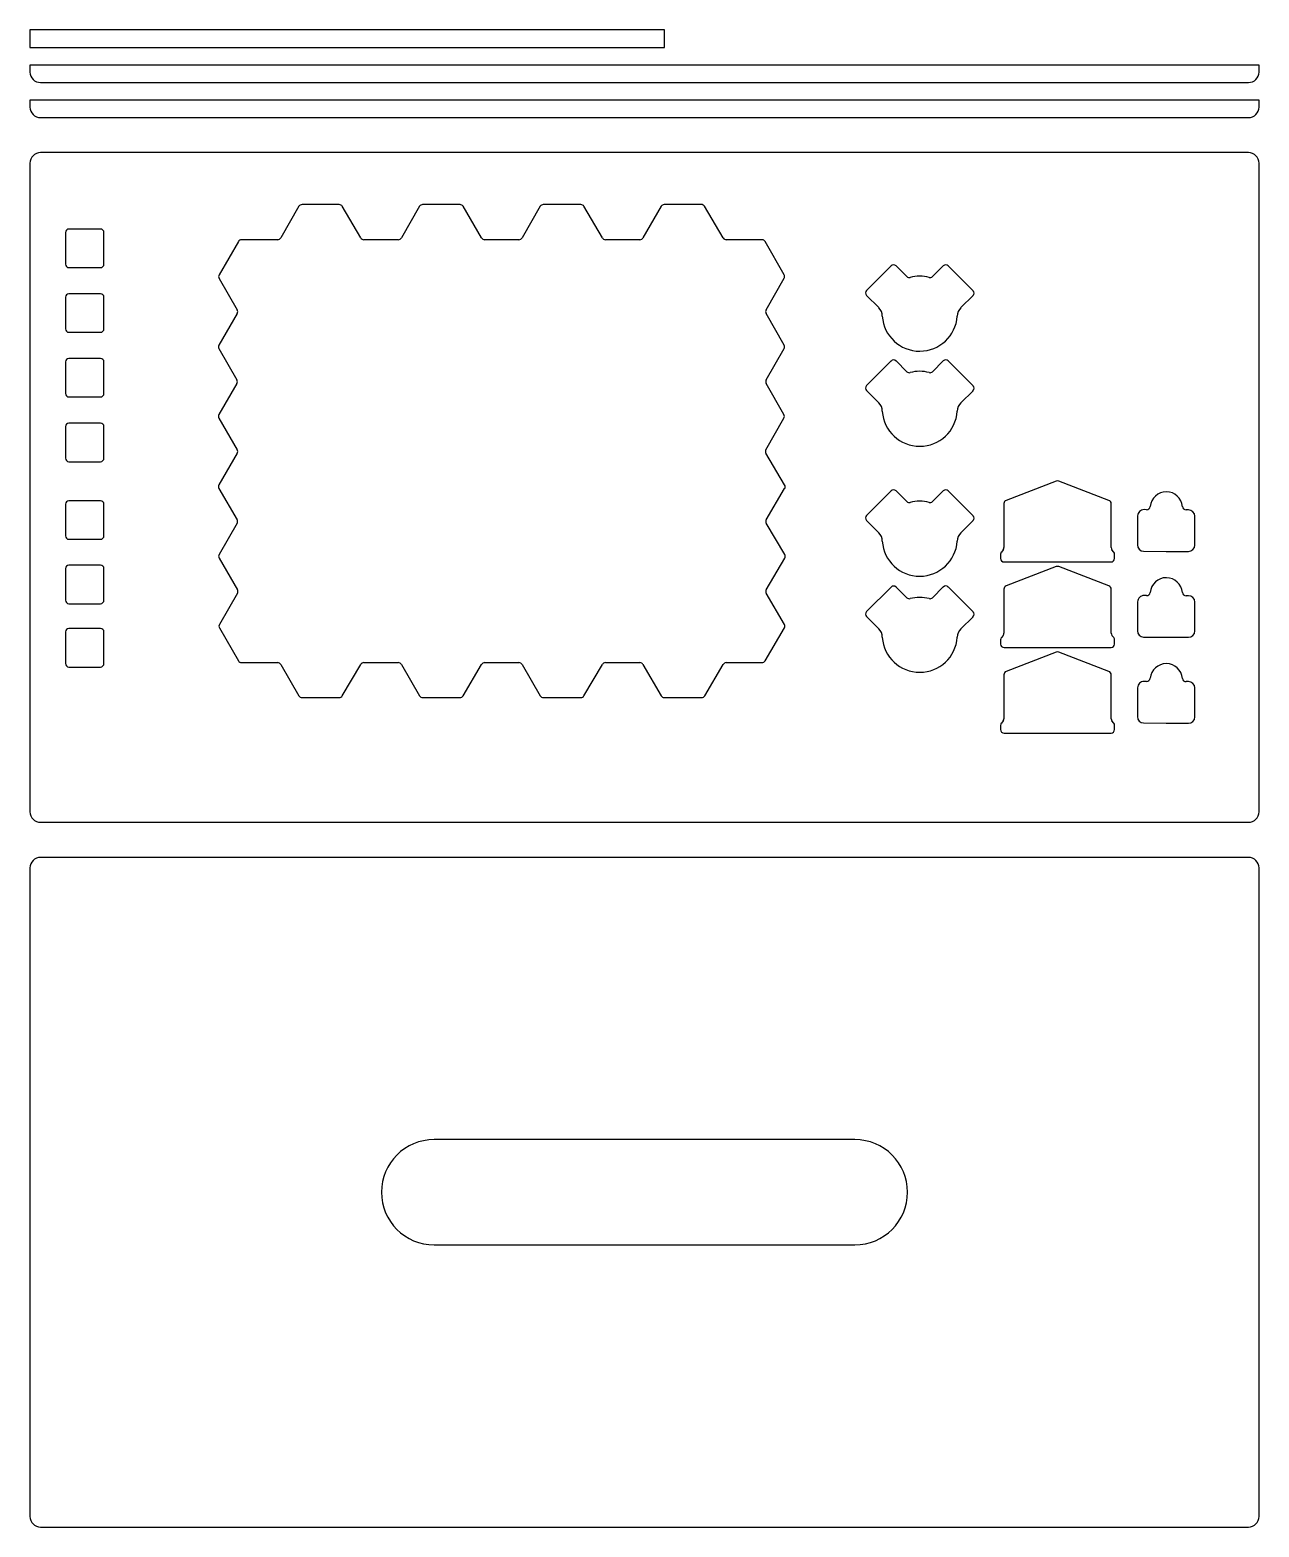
# Model space of a CAD drawing. Header units: millimetres. Extents: x -5 to 346, y -207 to 220.
import ezdxf

# ---------------------------------------------------------------- set-up
doc = ezdxf.new("R2010")
doc.units = ezdxf.units.MM

msp = doc.modelspace()

# ---------------------------------------------------------------- linework, layer by layer
at = {"color": 7, "linetype": 'Continuous', "lineweight": 25}
for p, q in [((176, 220.5), (-5, 220.5)), ((-5, 220.5), (-5, 215.5)), ((176, 215.5), (176, 220.5)), ((-5, 215.5), (176, 215.5)), ((-5, 210.5), (-5, 208.5)), ((345.5, 210.5), (-5, 210.5)), ((345.5, 208.5), (345.5, 210.5)), ((-2, 205.5), (342.5, 205.5)), ((345.5, 200.5), (-5, 200.5)), ((-5, 200.5), (-5, 198.5)), ((345.5, 198.5), (345.5, 200.5)), ((-2, 195.5), (342.5, 195.5)), ((342.5, 185.5), (-2, 185.5)), ((-5, 182.5), (-5, -2.5)), ((345.5, -2.5), (345.5, 182.5)), ((71.72, 170.2), (66.51, 161.18)), ((83.2, 170.7), (72.59, 170.7)), ((89.33, 161.18), (84.06, 170.2)), ((106.12, 170.2), (100.92, 161.18)), ((117.66, 170.7), (106.99, 170.7)), ((123.79, 161.18), (118.53, 170.2)), ((140.53, 170.2), (135.33, 161.18)), ((152.11, 170.7), (141.4, 170.7)), ((158.24, 161.18), (152.98, 170.2)), ((175.02, 170.2), (169.81, 161.18)), ((186.47, 170.7), (175.88, 170.7)), ((192.7, 161.17), (187.33, 170.21)), ((5.11, 162.71), (5.11, 153.71)), ((15.11, 163.71), (6.11, 163.71)), ((16.11, 153.71), (16.11, 162.71)), ((54.44, 160.18), (48.94, 150.65)), ((65.65, 160.68), (55.31, 160.68)), ((100.05, 160.68), (90.19, 160.68)), ((134.46, 160.68), (124.65, 160.68)), ((168.95, 160.68), (159.1, 160.68)), ((203.8, 160.68), (193.56, 160.68)), ((210.07, 150.66), (204.67, 160.18)), ((6.11, 152.71), (15.11, 152.71)), ((48.94, 149.65), (54.13, 140.67)), ((204.92, 140.66), (210.07, 149.67)), ((240.58, 153.2), (233.58, 146.19)), ((245.04, 150.15), (242, 153.2)), ((255.43, 153.21), (252.37, 150.15)), ((263.93, 146.13), (256.85, 153.21)), ((15.11, 145.26), (6.11, 145.26)), ((5.11, 144.26), (5.11, 135.26)), ((16.11, 135.26), (16.11, 144.26)), ((233.58, 144.78), (237.07, 141.29)), ((260.5, 141.29), (263.93, 144.72)), ((54.13, 139.67), (48.89, 130.6)), ((210.07, 130.59), (204.92, 139.67)), ((6.11, 134.26), (15.11, 134.26)), ((48.89, 129.6), (54.04, 120.68)), ((204.97, 120.67), (210.07, 129.6)), ((5.11, 125.81), (5.11, 116.81)), ((15.11, 126.81), (6.11, 126.81)), ((16.11, 116.81), (16.11, 125.81)), ((240.58, 126.08), (233.58, 119.07)), ((245.04, 123.03), (242, 126.08)), ((255.43, 126.09), (252.37, 123.03)), ((263.93, 119.01), (256.85, 126.09)), ((54.04, 119.68), (48.9, 110.79)), ((210.01, 110.78), (204.97, 119.68)), ((6.11, 115.81), (15.11, 115.81)), ((233.58, 117.66), (237.07, 114.17)), ((260.5, 114.17), (263.93, 117.6)), ((5.11, 107.36), (5.11, 98.36)), ((15.11, 108.36), (6.11, 108.36)), ((16.11, 98.36), (16.11, 107.36)), ((48.9, 109.79), (54.11, 100.77)), ((204.86, 100.77), (210.01, 109.79)), ((54.11, 99.77), (48.9, 90.75)), ((210.22, 90.76), (204.87, 99.77)), ((6.11, 97.36), (15.11, 97.36)), ((48.9, 89.75), (54.08, 80.79)), ((204.98, 80.8), (210.22, 89.74)), ((287.68, 91.84), (273.39, 86.33)), ((302.7, 86.33), (288.4, 91.84)), ((15.11, 86.22), (6.11, 86.22)), ((240.58, 89.02), (233.58, 82.01)), ((245.04, 85.97), (242, 89.02)), ((255.43, 89.03), (252.37, 85.97)), ((263.93, 81.95), (256.85, 89.03)), ((272.75, 85.4), (272.75, 72.85)), ((303.34, 72.85), (303.34, 85.4)), ((5.11, 85.22), (5.11, 76.22)), ((16.11, 76.22), (16.11, 85.22)), ((310.88, 81.89), (310.8, 73.65)), ((313.42, 83.67), (312.7, 83.68)), ((325.39, 83.62), (324.67, 83.62)), ((327.19, 73.57), (327.19, 81.82)), ((54.08, 79.79), (48.93, 70.88)), ((210.27, 70.89), (204.99, 79.78)), ((233.58, 80.6), (237.07, 77.11)), ((260.5, 77.11), (263.93, 80.54)), ((6.11, 75.22), (15.11, 75.22)), ((48.93, 69.88), (54.15, 60.83)), ((204.98, 60.84), (210.27, 69.87)), ((271.79, 70.95), (271.79, 69.76)), ((272.53, 72.23), (272.01, 71.57)), ((272.79, 68.76), (303.3, 68.76)), ((304.08, 71.57), (303.55, 72.23)), ((304.3, 69.76), (304.3, 70.95)), ((312.58, 71.84), (318.98, 71.77)), ((318.98, 71.77), (318.99, 71.77)), ((318.99, 71.77), (325.39, 71.77)), ((5.11, 66.86), (5.11, 57.86)), ((15.11, 67.86), (6.11, 67.86)), ((16.11, 57.86), (16.11, 66.86)), ((287.68, 67.44), (273.39, 61.93)), ((302.7, 61.93), (288.4, 67.44)), ((54.15, 59.83), (49.02, 50.94)), ((210.13, 50.94), (204.98, 59.83)), ((240.58, 61.6), (233.58, 54.6)), ((245.04, 58.56), (242, 61.6)), ((255.43, 61.62), (252.37, 58.56)), ((263.93, 54.54), (256.85, 61.62)), ((272.75, 61), (272.75, 48.45)), ((303.34, 48.45), (303.34, 61)), ((6.11, 56.86), (15.11, 56.86)), ((310.88, 57.39), (310.8, 49.15)), ((313.42, 59.17), (312.7, 59.18)), ((325.39, 59.12), (324.67, 59.12)), ((327.19, 49.07), (327.19, 57.32)), ((233.58, 53.18), (237.07, 49.69)), ((260.5, 49.69), (263.93, 53.12)), ((5.11, 48.8), (5.11, 39.8)), ((15.11, 49.8), (6.11, 49.8)), ((16.11, 39.8), (16.11, 48.8)), ((49.02, 49.94), (54.44, 40.54)), ((204.62, 40.53), (210.13, 49.94)), ((272.53, 47.83), (272.01, 47.17)), ((304.08, 47.17), (303.55, 47.83)), ((312.58, 47.34), (318.98, 47.27)), ((318.98, 47.27), (318.99, 47.27)), ((318.99, 47.27), (325.39, 47.27)), ((271.79, 46.55), (271.79, 45.36)), ((272.79, 44.36), (303.3, 44.36)), ((287.68, 43.04), (273.39, 37.53)), ((302.7, 37.53), (288.4, 43.04)), ((304.3, 45.36), (304.3, 46.55)), ((6.11, 38.8), (15.11, 38.8)), ((55.31, 40.04), (65.65, 40.04)), ((66.51, 39.54), (71.72, 30.57)), ((84.06, 30.57), (89.33, 39.55)), ((90.19, 40.04), (100.05, 40.04)), ((100.92, 39.54), (106.12, 30.57)), ((118.53, 30.57), (123.79, 39.55)), ((124.65, 40.04), (134.46, 40.04)), ((135.33, 39.54), (140.53, 30.57)), ((152.98, 30.57), (158.24, 39.55)), ((159.1, 40.04), (168.95, 40.04)), ((169.81, 39.54), (175.02, 30.57)), ((187.44, 30.57), (192.7, 39.55)), ((193.56, 40.04), (203.76, 40.04)), ((272.75, 36.6), (272.75, 24.05)), ((303.34, 24.05), (303.34, 36.6)), ((313.42, 34.67), (312.7, 34.68)), ((325.39, 34.62), (324.67, 34.62)), ((72.58, 30.07), (83.2, 30.07)), ((106.99, 30.07), (117.66, 30.07)), ((141.4, 30.07), (152.11, 30.07)), ((175.88, 30.07), (186.57, 30.07)), ((310.88, 32.89), (310.8, 24.65)), ((327.19, 24.57), (327.19, 32.82)), ((271.79, 22.15), (271.79, 20.96)), ((272.53, 23.43), (272.01, 22.77)), ((304.08, 22.77), (303.55, 23.43)), ((304.3, 20.96), (304.3, 22.15)), ((312.58, 22.84), (318.98, 22.77)), ((318.98, 22.77), (318.99, 22.77)), ((318.99, 22.77), (325.39, 22.77)), ((272.79, 19.96), (303.3, 19.96)), ((-2, -5.5), (342.5, -5.5)), ((342.5, -15.5), (-2, -15.5)), ((-5, -18.5), (-5, -203.5)), ((345.5, -203.5), (345.5, -18.5)), ((230.25, -96), (110.25, -96)), ((110.25, -126), (230.25, -126)), ((-2, -206.5), (342.5, -206.5))]:
    msp.add_line(p, q, dxfattribs=at)
for centre, radius, start, end in [((-2, 208.5), 3, 180, 270), ((342.5, 208.5), 3, 270, 0), ((-2, 198.5), 3, 180, 270), ((342.5, 198.5), 3, 270, 0), ((-2, 182.5), 3, 90, 180), ((342.5, 182.5), 3, 0, 90), ((72.59, 169.7), 1, 90, 150), ((83.2, 169.7), 1, 30.2534, 90), ((106.99, 169.7), 1, 90, 150), ((117.66, 169.7), 1, 30.2534, 90), ((141.4, 169.7), 1, 90, 150), ((152.11, 169.7), 1, 30.2534, 90), ((175.88, 169.7), 1, 90, 150), ((186.47, 169.7), 1, 30.7058, 90), ((6.11, 162.71), 1, 90, 180), ((15.11, 162.71), 1, 0, 90), ((55.31, 159.68), 1, 90, 150), ((65.65, 161.68), 1, 270, 330), ((90.19, 161.68), 1, 210.2534, 270), ((100.05, 161.68), 1, 270, 330), ((124.65, 161.68), 1, 210.2534, 270), ((134.46, 161.68), 1, 270, 330), ((159.1, 161.68), 1, 210.2534, 270), ((168.95, 161.68), 1, 270, 330), ((193.56, 161.68), 1, 210.7058, 270), ((203.8, 159.68), 1, 29.5507, 90), ((6.11, 153.71), 1, 180, 270), ((15.11, 153.71), 1, 270, 360), ((49.8, 150.15), 1, 150, 210), ((209.2, 150.17), 1, 330.2702, 29.5507), ((241.29, 152.49), 1, 45, 135), ((245.75, 150.86), 1, 225, 285.2237), ((248.71, 139.99), 10.27, 74.7763, 105.2237), ((251.67, 150.86), 1, 254.7763, 315), ((256.14, 152.5), 1, 45, 135), ((6.11, 144.26), 1, 90, 180), ((15.11, 144.26), 1, 0, 90), ((234.28, 145.48), 1, 135, 225), ((263.22, 145.42), 1, 315, 45), ((234.64, 138.86), 3.43, 0.4715, 45), ((263.08, 138.7), 3.65, 135, 177.3571), ((53.26, 140.17), 1, 330, 30), ((205.79, 140.16), 1, 150.2702, 209.5507), ((239.07, 138.9), 1, 180.4715, 184.0746), ((248.75, 139.59), 10.71, 184.0746, 356.042), ((258.43, 138.92), 1, 356.042, 357.3571), ((6.11, 135.26), 1, 180, 270), ((15.11, 135.26), 1, 270, 360), ((49.75, 130.1), 1, 150, 210), ((209.2, 130.1), 1, 330.2702, 29.5507), ((6.11, 125.81), 1, 90, 180), ((15.11, 125.81), 1, 0, 90), ((241.29, 125.37), 1, 45, 135), ((256.14, 125.38), 1, 45, 135), ((53.17, 120.18), 1, 330, 30), ((205.84, 120.18), 1, 150.2702, 209.5507), ((245.75, 123.74), 1, 225, 285.2237), ((248.71, 112.87), 10.27, 74.7763, 105.2237), ((251.67, 123.74), 1, 254.7763, 315), ((6.11, 116.81), 1, 180, 270), ((15.11, 116.81), 1, 270, 0), ((234.28, 118.36), 1, 135, 225), ((263.22, 118.3), 1, 315, 45), ((234.64, 111.74), 3.43, 0.4715, 45), ((239.07, 111.78), 1, 180.4715, 184.0746), ((248.75, 112.47), 10.71, 184.0746, 356.042), ((263.08, 111.58), 3.65, 135, 177.3571), ((258.43, 111.8), 1, 356.042, 357.3571), ((6.11, 107.36), 1, 90, 180), ((15.11, 107.36), 1, 0, 90), ((49.77, 110.29), 1, 150, 210), ((209.14, 110.29), 1, 330.2702, 29.5507), ((6.11, 98.36), 1, 180, 270), ((15.11, 98.36), 1, 270, 0), ((53.24, 100.27), 1, 330, 30), ((205.73, 100.28), 1, 150.2702, 210.7058), ((49.77, 90.25), 1, 150, 210), ((209.36, 90.25), 1, 329.629, 30.7058), ((288.04, 90.91), 1, 68.9346, 111.0654), ((6.11, 85.22), 1, 90, 180), ((15.11, 85.22), 1, 0, 90), ((241.29, 88.31), 1, 45, 135), ((245.75, 86.68), 1, 225, 285.2237), ((248.71, 75.81), 10.27, 74.7763, 105.2237), ((251.67, 86.68), 1, 254.7763, 315), ((256.14, 88.33), 1, 45, 135), ((273.75, 85.4), 1, 111.0654, 180), ((302.34, 85.4), 1, 0, 68.9346), ((319.05, 84.13), 4.64, 4.9032, 174.5465), ((234.28, 81.31), 1, 135, 225), ((263.22, 81.25), 1, 315, 45), ((312.68, 81.88), 1.8, 89.4497, 179.4497), ((313.43, 84.67), 1, 269.4497, 354.5465), ((324.67, 84.62), 1, 184.9032, 270), ((325.39, 81.82), 1.8, 0, 90), ((53.21, 80.29), 1, 330, 30), ((205.85, 80.29), 1, 149.629, 210.7058), ((234.64, 74.69), 3.43, 0.4715, 45), ((263.08, 74.53), 3.65, 135, 177.3571), ((6.11, 76.22), 1, 180, 270), ((15.11, 76.22), 1, 270, 0), ((239.07, 74.72), 1, 180.4715, 184.0746), ((248.75, 75.41), 10.71, 184.0746, 356.042), ((258.43, 74.74), 1, 356.042, 357.3571), ((271.75, 72.85), 1, 321.6338, 360), ((304.34, 72.85), 1, 180, 218.3662), ((312.6, 73.63), 1.8, 179.4497, 269.4497), ((325.39, 73.57), 1.8, 270, 0), ((49.8, 70.38), 1, 150, 210), ((209.41, 70.38), 1, 329.629, 30.7058), ((272.79, 70.95), 1, 141.6338, 180), ((272.79, 69.76), 1, 180, 270), ((303.3, 69.76), 1, 270, 0), ((303.3, 70.95), 1, 0, 38.3662), ((6.11, 66.86), 1, 90, 180), ((15.11, 66.86), 1, 0, 90), ((288.04, 66.51), 1, 68.9346, 111.0654), ((319.05, 59.63), 4.64, 4.9032, 174.5465), ((53.29, 60.33), 1, 330, 30), ((205.84, 60.33), 1, 149.629, 210.117), ((241.29, 60.9), 1, 45, 135), ((256.14, 60.91), 1, 45, 135), ((273.75, 61), 1, 111.0654, 180), ((302.34, 61), 1, 0, 68.9346), ((313.43, 60.17), 1, 269.4497, 354.5465), ((324.67, 60.12), 1, 184.9032, 270), ((6.11, 57.86), 1, 180, 270), ((15.11, 57.86), 1, 270, 0), ((245.75, 59.27), 1, 225, 285.2237), ((248.71, 48.39), 10.27, 74.7763, 105.2237), ((251.67, 59.27), 1, 254.7763, 315), ((312.68, 57.38), 1.8, 89.4497, 179.4497), ((325.39, 57.32), 1.8, 0, 90), ((234.28, 53.89), 1, 135, 225), ((263.22, 53.83), 1, 315, 45), ((6.11, 48.8), 1, 90, 180), ((15.11, 48.8), 1, 0, 90), ((49.88, 50.44), 1, 150, 210), ((209.27, 50.44), 1, 329.629, 30.117), ((234.64, 47.27), 3.43, 0.4715, 45), ((239.07, 47.31), 1, 180.4715, 184.0746), ((248.75, 48), 10.71, 184.0746, 356.042), ((263.08, 47.11), 3.65, 135, 177.3571), ((258.43, 47.33), 1, 356.042, 357.3571), ((272.79, 46.55), 1, 141.6338, 180), ((271.75, 48.45), 1, 321.6338, 0), ((304.34, 48.45), 1, 180, 218.3662), ((303.3, 46.55), 1, 0, 38.3662), ((312.6, 49.13), 1.8, 179.4497, 269.4497), ((325.39, 49.07), 1.8, 270, 0), ((272.79, 45.36), 1, 180, 270), ((288.04, 42.11), 1, 68.9346, 111.0654), ((303.3, 45.36), 1, 270, 0), ((6.11, 39.8), 1, 180, 270), ((15.11, 39.8), 1, 270, 0), ((55.31, 41.04), 1, 210, 270), ((65.65, 39.04), 1, 30.117, 90), ((90.19, 39.04), 1, 90, 149.629), ((100.05, 39.04), 1, 30.117, 90), ((124.65, 39.04), 1, 90, 149.629), ((134.46, 39.04), 1, 30.117, 90), ((159.1, 39.04), 1, 90, 149.629), ((168.95, 39.04), 1, 30.117, 90), ((193.56, 39.04), 1, 90, 149.629), ((203.76, 41.04), 1, 270, 329.629), ((319.05, 35.13), 4.64, 4.9032, 174.5465), ((273.75, 36.6), 1, 111.0654, 180), ((302.34, 36.6), 1, 0, 68.9346), ((312.68, 32.88), 1.8, 89.4497, 179.4497), ((313.43, 35.67), 1, 269.4497, 354.5465), ((324.67, 35.62), 1, 184.9032, 270), ((325.39, 32.82), 1.8, 0, 90), ((72.58, 31.07), 1, 210.117, 270), ((83.2, 31.07), 1, 270, 329.629), ((106.99, 31.07), 1, 210.117, 270), ((117.66, 31.07), 1, 270, 329.629), ((141.4, 31.07), 1, 210.117, 270), ((152.11, 31.07), 1, 270, 329.629), ((175.88, 31.07), 1, 210.117, 270), ((186.57, 31.07), 1, 270, 329.629), ((272.79, 22.15), 1, 141.6338, 180), ((271.75, 24.05), 1, 321.6338, 0), ((304.34, 24.05), 1, 180, 218.3662), ((303.3, 22.15), 1, 0, 38.3662), ((312.6, 24.63), 1.8, 179.4497, 269.4497), ((325.39, 24.57), 1.8, 270, 0), ((272.79, 20.96), 1, 180, 270), ((303.3, 20.96), 1, 270, 0), ((-2, -2.5), 3, 180, 270), ((342.5, -2.5), 3, 270, 0), ((-2, -18.5), 3, 90, 180), ((342.5, -18.5), 3, 0, 90), ((110.25, -111), 15, 90, 270), ((230.25, -111), 15, 270, 90), ((-2, -203.5), 3, 180, 270), ((342.5, -203.5), 3, 270, 0)]:
    msp.add_arc(centre, radius, start, end, dxfattribs=at)

doc.saveas('drawing.dxf')
